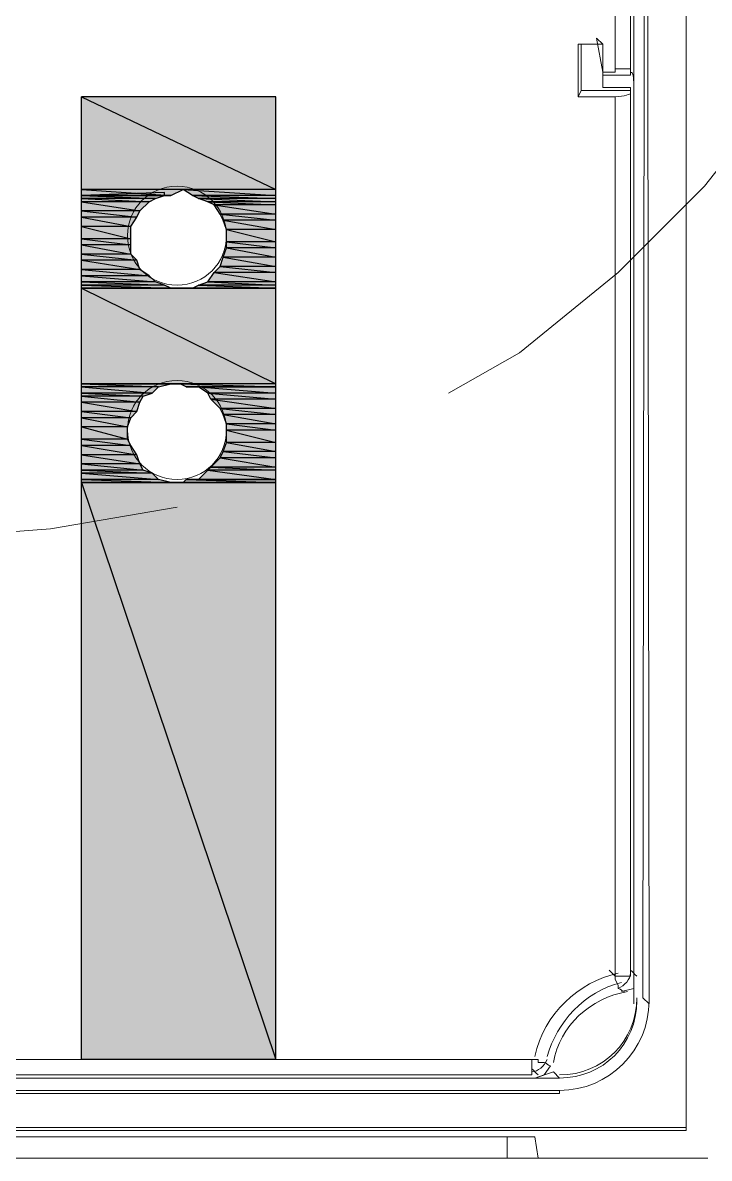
# Model space of a CAD drawing. Header units: metres. Extents: x 2999 to 3164, y 1641 to 1678.
# Drawn here: x 3007.643 to 3007.988, y 1655.211 to 1655.782 of the extents above; entities that cross this region are included whole.
import ezdxf

# ---------------------------------------------------------------- set-up
doc = ezdxf.new("R2010")
doc.units = ezdxf.units.M

msp = doc.modelspace()

# ---------------------------------------------------------------- hatches: boundary and pattern name
at = {"true_color": 0xfecc66}
h = msp.add_hatch(color=31, dxfattribs=at)
h.paths.add_polyline_path([(3007.7703, 1655.74472), (3007.67253, 1655.74472), (3007.7703, 1655.69816)])
h.paths.add_polyline_path([(3007.67253, 1655.74472), (3007.7703, 1655.69816), (3007.67253, 1655.69816)])
h = msp.add_hatch(color=31, dxfattribs=at)
h.paths.add_polyline_path([(3007.72374, 1655.69816), (3007.67253, 1655.69816), (3007.71753, 1655.69506)])
h.paths.add_polyline_path([(3007.67253, 1655.69816), (3007.71753, 1655.69506), (3007.67253, 1655.69506)])
h = msp.add_hatch(color=31, dxfattribs=at)
h.paths.add_polyline_path([(3007.71443, 1655.69506), (3007.71443, 1655.69661), (3007.67253, 1655.69506)])
h.paths.add_polyline_path([(3007.71443, 1655.69506), (3007.67253, 1655.69506), (3007.71753, 1655.69506)])
h = msp.add_hatch(color=31, dxfattribs=at)
h.paths.add_polyline_path([(3007.7703, 1655.69816), (3007.72374, 1655.69816), (3007.7703, 1655.69506)])
h.paths.add_polyline_path([(3007.72374, 1655.69816), (3007.7703, 1655.69506), (3007.7284, 1655.69506)])
h = msp.add_hatch(color=31, dxfattribs=at)
h.paths.add_polyline_path([(3007.71443, 1655.69506), (3007.67253, 1655.69506), (3007.70977, 1655.69351)])
h.paths.add_polyline_path([(3007.67253, 1655.69506), (3007.70977, 1655.69351), (3007.67253, 1655.69351)])
h = msp.add_hatch(color=31, dxfattribs=at)
h.paths.add_polyline_path([(3007.70977, 1655.69351), (3007.67253, 1655.69351), (3007.70667, 1655.69195)])
h.paths.add_polyline_path([(3007.67253, 1655.69351), (3007.70667, 1655.69195), (3007.67253, 1655.69195)])
h = msp.add_hatch(color=31, dxfattribs=at)
h.paths.add_polyline_path([(3007.70667, 1655.69195), (3007.67253, 1655.69195), (3007.70201, 1655.6873)])
h.paths.add_polyline_path([(3007.67253, 1655.69195), (3007.70201, 1655.6873), (3007.67253, 1655.6873)])
h = msp.add_hatch(color=31, dxfattribs=at)
h.paths.add_polyline_path([(3007.7703, 1655.69506), (3007.7284, 1655.69506), (3007.7703, 1655.69351)])
h.paths.add_polyline_path([(3007.7284, 1655.69506), (3007.7703, 1655.69351), (3007.7315, 1655.69351)])
h = msp.add_hatch(color=31, dxfattribs=at)
h.paths.add_polyline_path([(3007.7703, 1655.69351), (3007.7315, 1655.69351), (3007.7703, 1655.69195)])
h.paths.add_polyline_path([(3007.7315, 1655.69351), (3007.7703, 1655.69195), (3007.73615, 1655.69195)])
h = msp.add_hatch(color=31, dxfattribs=at)
h.paths.add_polyline_path([(3007.7703, 1655.69195), (3007.73615, 1655.69195), (3007.7703, 1655.6904)])
h.paths.add_polyline_path([(3007.73615, 1655.69195), (3007.7703, 1655.6904), (3007.73926, 1655.6904)])
h = msp.add_hatch(color=31, dxfattribs=at)
h.paths.add_polyline_path([(3007.7703, 1655.6904), (3007.73926, 1655.6904), (3007.7703, 1655.68575)])
h.paths.add_polyline_path([(3007.73926, 1655.6904), (3007.7703, 1655.68575), (3007.74236, 1655.68575)])
h = msp.add_hatch(color=31, dxfattribs=at)
h.paths.add_polyline_path([(3007.70201, 1655.6873), (3007.67253, 1655.6873), (3007.70046, 1655.68419)])
h.paths.add_polyline_path([(3007.67253, 1655.6873), (3007.70046, 1655.68419), (3007.67253, 1655.68419)])
h = msp.add_hatch(color=31, dxfattribs=at)
h.paths.add_polyline_path([(3007.70046, 1655.68419), (3007.67253, 1655.68419), (3007.69736, 1655.67954)])
h.paths.add_polyline_path([(3007.67253, 1655.68419), (3007.69736, 1655.67954), (3007.67253, 1655.67954)])
h = msp.add_hatch(color=31, dxfattribs=at)
h.paths.add_polyline_path([(3007.7703, 1655.68575), (3007.74236, 1655.68575), (3007.7703, 1655.68264)])
h.paths.add_polyline_path([(3007.74236, 1655.68575), (3007.7703, 1655.68264), (3007.74391, 1655.68264)])
h = msp.add_hatch(color=31, dxfattribs=at)
h.paths.add_polyline_path([(3007.69736, 1655.67954), (3007.67253, 1655.67954), (3007.69736, 1655.67333)])
h.paths.add_polyline_path([(3007.67253, 1655.67954), (3007.69736, 1655.67333), (3007.67253, 1655.67333)])
h = msp.add_hatch(color=31, dxfattribs=at)
h.paths.add_polyline_path([(3007.7703, 1655.68264), (3007.74391, 1655.68264), (3007.7703, 1655.67799)])
h.paths.add_polyline_path([(3007.74391, 1655.68264), (3007.7703, 1655.67799), (3007.74547, 1655.67799)])
h = msp.add_hatch(color=31, dxfattribs=at)
h.paths.add_polyline_path([(3007.69736, 1655.67333), (3007.67253, 1655.67333), (3007.69736, 1655.67023)])
h.paths.add_polyline_path([(3007.67253, 1655.67333), (3007.69736, 1655.67023), (3007.67253, 1655.67023)])
h = msp.add_hatch(color=31, dxfattribs=at)
h.paths.add_polyline_path([(3007.7703, 1655.67799), (3007.74547, 1655.67799), (3007.7703, 1655.67178)])
h.paths.add_polyline_path([(3007.74547, 1655.67799), (3007.7703, 1655.67178), (3007.74547, 1655.67178)])
h = msp.add_hatch(color=31, dxfattribs=at)
h.paths.add_polyline_path([(3007.69736, 1655.67023), (3007.67253, 1655.67023), (3007.69736, 1655.66557)])
h.paths.add_polyline_path([(3007.67253, 1655.67023), (3007.69736, 1655.66557), (3007.67253, 1655.66557)])
h = msp.add_hatch(color=31, dxfattribs=at)
h.paths.add_polyline_path([(3007.7703, 1655.66867), (3007.74547, 1655.66867), (3007.7703, 1655.66402)])
h.paths.add_polyline_path([(3007.74547, 1655.66867), (3007.7703, 1655.66402), (3007.74391, 1655.66402)])
h = msp.add_hatch(color=31, dxfattribs=at)
h.paths.add_polyline_path([(3007.7703, 1655.67178), (3007.74547, 1655.67178), (3007.7703, 1655.66867)])
h.paths.add_polyline_path([(3007.74547, 1655.67178), (3007.7703, 1655.66867), (3007.74547, 1655.66867)])
h = msp.add_hatch(color=31, dxfattribs=at)
h.paths.add_polyline_path([(3007.69736, 1655.66557), (3007.67253, 1655.66557), (3007.70046, 1655.66247)])
h.paths.add_polyline_path([(3007.67253, 1655.66557), (3007.70046, 1655.66247), (3007.67253, 1655.66247)])
h = msp.add_hatch(color=31, dxfattribs=at)
h.paths.add_polyline_path([(3007.70046, 1655.66247), (3007.67253, 1655.66247), (3007.70201, 1655.65781)])
h.paths.add_polyline_path([(3007.67253, 1655.66247), (3007.70201, 1655.65781), (3007.67253, 1655.65781)])
h = msp.add_hatch(color=31, dxfattribs=at)
h.paths.add_polyline_path([(3007.7703, 1655.66402), (3007.74391, 1655.66402), (3007.7703, 1655.65936)])
h.paths.add_polyline_path([(3007.74391, 1655.66402), (3007.7703, 1655.65936), (3007.74236, 1655.65936)])
h = msp.add_hatch(color=31, dxfattribs=at)
h.paths.add_polyline_path([(3007.70201, 1655.65781), (3007.67253, 1655.65781), (3007.70667, 1655.65471)])
h.paths.add_polyline_path([(3007.67253, 1655.65781), (3007.70667, 1655.65471), (3007.67253, 1655.65471)])
h = msp.add_hatch(color=31, dxfattribs=at)
h.paths.add_polyline_path([(3007.7703, 1655.65626), (3007.73926, 1655.65626), (3007.7703, 1655.6516)])
h.paths.add_polyline_path([(3007.73926, 1655.65626), (3007.7703, 1655.6516), (3007.73615, 1655.6516)])
h = msp.add_hatch(color=31, dxfattribs=at)
h.paths.add_polyline_path([(3007.7703, 1655.65936), (3007.74236, 1655.65936), (3007.7703, 1655.65626)])
h.paths.add_polyline_path([(3007.74236, 1655.65936), (3007.7703, 1655.65626), (3007.73926, 1655.65626)])
h = msp.add_hatch(color=31, dxfattribs=at)
h.paths.add_polyline_path([(3007.70667, 1655.65471), (3007.67253, 1655.65471), (3007.70977, 1655.6516)])
h.paths.add_polyline_path([(3007.67253, 1655.65471), (3007.70977, 1655.6516), (3007.67253, 1655.6516)])
h = msp.add_hatch(color=31, dxfattribs=at)
h.paths.add_polyline_path([(3007.70977, 1655.6516), (3007.67253, 1655.6516), (3007.71443, 1655.65005)])
h.paths.add_polyline_path([(3007.67253, 1655.6516), (3007.71443, 1655.65005), (3007.67253, 1655.65005)])
h = msp.add_hatch(color=31, dxfattribs=at)
h.paths.add_polyline_path([(3007.71443, 1655.65005), (3007.67253, 1655.65005), (3007.71753, 1655.6485)])
h.paths.add_polyline_path([(3007.67253, 1655.65005), (3007.71753, 1655.6485), (3007.67253, 1655.6485)])
h = msp.add_hatch(color=31, dxfattribs=at)
h.paths.add_polyline_path([(3007.7703, 1655.65005), (3007.7315, 1655.65005), (3007.7703, 1655.6485)])
h.paths.add_polyline_path([(3007.7315, 1655.65005), (3007.7703, 1655.6485), (3007.7284, 1655.6485)])
h.paths.add_polyline_path([(3007.7703, 1655.6485), (3007.7284, 1655.6485), (3007.72374, 1655.6485)])
h = msp.add_hatch(color=31, dxfattribs=at)
h.paths.add_polyline_path([(3007.7703, 1655.6516), (3007.73615, 1655.6516), (3007.7703, 1655.65005)])
h.paths.add_polyline_path([(3007.73615, 1655.6516), (3007.7703, 1655.65005), (3007.7315, 1655.65005)])
h = msp.add_hatch(color=31, dxfattribs=at)
h.paths.add_polyline_path([(3007.72374, 1655.6485), (3007.67253, 1655.6485)])
h.paths.add_polyline_path([(3007.72374, 1655.6485), (3007.67253, 1655.6485), (3007.71753, 1655.6485)])
h = msp.add_hatch(color=31, dxfattribs=at)
h.paths.add_polyline_path([(3007.7703, 1655.6485), (3007.67253, 1655.6485), (3007.7703, 1655.60039)])
h.paths.add_polyline_path([(3007.67253, 1655.6485), (3007.7703, 1655.60039), (3007.67253, 1655.60039)])
h = msp.add_hatch(color=31, dxfattribs=at)
h.paths.add_polyline_path([(3007.72374, 1655.6485), (3007.7703, 1655.6485), (3007.76875, 1655.6485)])
h.paths.add_polyline_path([(3007.7703, 1655.6485), (3007.76875, 1655.6485), (3007.72374, 1655.6485)])
msp.add_hatch(color=31, dxfattribs=at).paths.add_polyline_path([(3007.7284, 1655.6485), (3007.7703, 1655.6485), (3007.76875, 1655.6485)])
h = msp.add_hatch(color=31, dxfattribs=at)
h.paths.add_polyline_path([(3007.71753, 1655.60039), (3007.67253, 1655.60039)])
h.paths.add_polyline_path([(3007.71753, 1655.60039), (3007.67253, 1655.60039), (3007.72219, 1655.60039)])
h = msp.add_hatch(color=31, dxfattribs=at)
h.paths.add_polyline_path([(3007.71753, 1655.60039), (3007.67253, 1655.60039), (3007.71132, 1655.59884)])
h.paths.add_polyline_path([(3007.67253, 1655.60039), (3007.71132, 1655.59884), (3007.67253, 1655.59884)])
h = msp.add_hatch(color=31, dxfattribs=at)
h.paths.add_polyline_path([(3007.71132, 1655.59884), (3007.67253, 1655.59884), (3007.70822, 1655.59573)])
h.paths.add_polyline_path([(3007.67253, 1655.59884), (3007.70822, 1655.59573), (3007.67253, 1655.59573)])
h = msp.add_hatch(color=31, dxfattribs=at)
h.paths.add_polyline_path([(3007.7703, 1655.60039), (3007.72219, 1655.60039), (3007.7703, 1655.59884)])
h.paths.add_polyline_path([(3007.72219, 1655.60039), (3007.7703, 1655.59884), (3007.72529, 1655.59884)])
h = msp.add_hatch(color=31, dxfattribs=at)
h.paths.add_polyline_path([(3007.7703, 1655.59884), (3007.7315, 1655.59884), (3007.7703, 1655.59573)])
h.paths.add_polyline_path([(3007.7315, 1655.59884), (3007.7703, 1655.59573), (3007.73615, 1655.59573)])
h = msp.add_hatch(color=31, dxfattribs=at)
h.paths.add_polyline_path([(3007.70822, 1655.59573), (3007.67253, 1655.59573), (3007.70356, 1655.59418)])
h.paths.add_polyline_path([(3007.67253, 1655.59573), (3007.70356, 1655.59418), (3007.67253, 1655.59418)])
h = msp.add_hatch(color=31, dxfattribs=at)
h.paths.add_polyline_path([(3007.70356, 1655.59418), (3007.67253, 1655.59418), (3007.70201, 1655.59108)])
h.paths.add_polyline_path([(3007.67253, 1655.59418), (3007.70201, 1655.59108), (3007.67253, 1655.59108)])
h = msp.add_hatch(color=31, dxfattribs=at)
h.paths.add_polyline_path([(3007.7703, 1655.59573), (3007.73615, 1655.59573), (3007.7703, 1655.59263)])
h.paths.add_polyline_path([(3007.73615, 1655.59573), (3007.7703, 1655.59263), (3007.73771, 1655.59263)])
h = msp.add_hatch(color=31, dxfattribs=at)
h.paths.add_polyline_path([(3007.7703, 1655.59263), (3007.73771, 1655.59263), (3007.7703, 1655.58797)])
h.paths.add_polyline_path([(3007.73771, 1655.59263), (3007.7703, 1655.58797), (3007.74236, 1655.58797)])
h = msp.add_hatch(color=31, dxfattribs=at)
h.paths.add_polyline_path([(3007.70201, 1655.59108), (3007.67253, 1655.59108), (3007.70046, 1655.58642)])
h.paths.add_polyline_path([(3007.67253, 1655.59108), (3007.70046, 1655.58642), (3007.67253, 1655.58642)])
h = msp.add_hatch(color=31, dxfattribs=at)
h.paths.add_polyline_path([(3007.7703, 1655.58797), (3007.74236, 1655.58797), (3007.7703, 1655.58487)])
h.paths.add_polyline_path([(3007.74236, 1655.58797), (3007.7703, 1655.58487), (3007.74391, 1655.58487)])
h = msp.add_hatch(color=31, dxfattribs=at)
h.paths.add_polyline_path([(3007.70046, 1655.58642), (3007.67253, 1655.58642), (3007.69736, 1655.58332)])
h.paths.add_polyline_path([(3007.67253, 1655.58642), (3007.69736, 1655.58332), (3007.67253, 1655.58332)])
h = msp.add_hatch(color=31, dxfattribs=at)
h.paths.add_polyline_path([(3007.69736, 1655.58332), (3007.67253, 1655.58332), (3007.6958, 1655.57866)])
h.paths.add_polyline_path([(3007.67253, 1655.58332), (3007.6958, 1655.57866), (3007.67253, 1655.57866)])
h = msp.add_hatch(color=31, dxfattribs=at)
h.paths.add_polyline_path([(3007.7703, 1655.58487), (3007.74391, 1655.58487), (3007.7703, 1655.58021)])
h.paths.add_polyline_path([(3007.74391, 1655.58487), (3007.7703, 1655.58021), (3007.74547, 1655.58021)])
h = msp.add_hatch(color=31, dxfattribs=at)
h.paths.add_polyline_path([(3007.6958, 1655.57866), (3007.67253, 1655.57866), (3007.6958, 1655.57245)])
h.paths.add_polyline_path([(3007.67253, 1655.57866), (3007.6958, 1655.57245), (3007.67253, 1655.57245)])
h = msp.add_hatch(color=31, dxfattribs=at)
h.paths.add_polyline_path([(3007.7703, 1655.58021), (3007.74547, 1655.58021), (3007.7703, 1655.57711)])
h.paths.add_polyline_path([(3007.74547, 1655.58021), (3007.7703, 1655.57711), (3007.74547, 1655.57711)])
h = msp.add_hatch(color=31, dxfattribs=at)
h.paths.add_polyline_path([(3007.7703, 1655.57711), (3007.74547, 1655.57711), (3007.7703, 1655.5709)])
h.paths.add_polyline_path([(3007.74547, 1655.57711), (3007.7703, 1655.5709), (3007.74547, 1655.5709)])
h = msp.add_hatch(color=31, dxfattribs=at)
h.paths.add_polyline_path([(3007.6958, 1655.57245), (3007.67253, 1655.57245), (3007.69736, 1655.56935)])
h.paths.add_polyline_path([(3007.67253, 1655.57245), (3007.69736, 1655.56935), (3007.67253, 1655.56935)])
h = msp.add_hatch(color=31, dxfattribs=at)
h.paths.add_polyline_path([(3007.7703, 1655.5709), (3007.74547, 1655.5709), (3007.7703, 1655.56625)])
h.paths.add_polyline_path([(3007.74547, 1655.5709), (3007.7703, 1655.56625), (3007.74391, 1655.56625)])
h = msp.add_hatch(color=31, dxfattribs=at)
h.paths.add_polyline_path([(3007.69736, 1655.56935), (3007.67253, 1655.56935), (3007.70046, 1655.56469)])
h.paths.add_polyline_path([(3007.67253, 1655.56935), (3007.70046, 1655.56469), (3007.67253, 1655.56469)])
h = msp.add_hatch(color=31, dxfattribs=at)
h.paths.add_polyline_path([(3007.70046, 1655.56469), (3007.67253, 1655.56469), (3007.70201, 1655.56004)])
h.paths.add_polyline_path([(3007.67253, 1655.56469), (3007.70201, 1655.56004), (3007.67253, 1655.56004)])
h = msp.add_hatch(color=31, dxfattribs=at)
h.paths.add_polyline_path([(3007.7703, 1655.56625), (3007.74391, 1655.56625), (3007.7703, 1655.56314)])
h.paths.add_polyline_path([(3007.74391, 1655.56625), (3007.7703, 1655.56314), (3007.74236, 1655.56314)])
h = msp.add_hatch(color=31, dxfattribs=at)
h.paths.add_polyline_path([(3007.70201, 1655.56004), (3007.67253, 1655.56004), (3007.70356, 1655.55693)])
h.paths.add_polyline_path([(3007.67253, 1655.56004), (3007.70356, 1655.55693), (3007.67253, 1655.55693)])
h = msp.add_hatch(color=31, dxfattribs=at)
h.paths.add_polyline_path([(3007.7703, 1655.55849), (3007.73771, 1655.55849), (3007.7703, 1655.55693)])
h.paths.add_polyline_path([(3007.73771, 1655.55849), (3007.7703, 1655.55693), (3007.73615, 1655.55693)])
h = msp.add_hatch(color=31, dxfattribs=at)
h.paths.add_polyline_path([(3007.7703, 1655.56314), (3007.74236, 1655.56314), (3007.7703, 1655.55849)])
h.paths.add_polyline_path([(3007.74236, 1655.56314), (3007.7703, 1655.55849), (3007.73771, 1655.55849)])
h = msp.add_hatch(color=31, dxfattribs=at)
h.paths.add_polyline_path([(3007.70356, 1655.55693), (3007.67253, 1655.55693), (3007.70822, 1655.55538)])
h.paths.add_polyline_path([(3007.67253, 1655.55693), (3007.70822, 1655.55538), (3007.67253, 1655.55538)])
h = msp.add_hatch(color=31, dxfattribs=at)
h.paths.add_polyline_path([(3007.70822, 1655.55538), (3007.67253, 1655.55538), (3007.71132, 1655.55228)])
h.paths.add_polyline_path([(3007.67253, 1655.55538), (3007.71132, 1655.55228), (3007.67253, 1655.55228)])
h = msp.add_hatch(color=31, dxfattribs=at)
h.paths.add_polyline_path([(3007.7703, 1655.55693), (3007.73615, 1655.55693), (3007.7703, 1655.55228)])
h.paths.add_polyline_path([(3007.73615, 1655.55693), (3007.7703, 1655.55228), (3007.7315, 1655.55228)])
h = msp.add_hatch(color=31, dxfattribs=at)
h.paths.add_polyline_path([(3007.71132, 1655.55228), (3007.67253, 1655.55228), (3007.71753, 1655.55073)])
h.paths.add_polyline_path([(3007.67253, 1655.55228), (3007.71753, 1655.55073), (3007.67253, 1655.55073)])
h = msp.add_hatch(color=31, dxfattribs=at)
h.paths.add_polyline_path([(3007.72219, 1655.55073), (3007.67253, 1655.55073)])
h.paths.add_polyline_path([(3007.72219, 1655.55073), (3007.67253, 1655.55073), (3007.71753, 1655.55073)])
h = msp.add_hatch(color=31, dxfattribs=at)
h.paths.add_polyline_path([(3007.7703, 1655.55073), (3007.67253, 1655.55073), (3007.7703, 1655.26051)])
h.paths.add_polyline_path([(3007.67253, 1655.55073), (3007.7703, 1655.26051), (3007.67253, 1655.26051)])
h = msp.add_hatch(color=31, dxfattribs=at)
h.paths.add_polyline_path([(3007.7703, 1655.55228), (3007.72529, 1655.55228), (3007.7703, 1655.55073)])
h.paths.add_polyline_path([(3007.72529, 1655.55228), (3007.7703, 1655.55073), (3007.72374, 1655.55073)])

# ---------------------------------------------------------------- linework, layer by layer
at = {"color": 7, "linetype": 'Continuous', "lineweight": 20, "true_color": 0x000007}
for points in [[(3007.97671, 1657.65206), (3007.97671, 1655.22637), (3007.97671, 1655.22637)], [(3007.97671, 1655.22482), (3007.97671, 1657.6443), (3007.9736, 1657.64741)], [(3007.95808, 1657.53567), (3007.95032, 1657.52946), (3007.95032, 1655.28845)], [(3007.94101, 1655.75714), (3007.94101, 1655.90302), (3007.94101, 1655.90302)], [(3007.94877, 1655.75558), (3007.94877, 1655.75714), (3007.94877, 1655.90302), (3007.94567, 1655.90612)], [(3007.92394, 1655.7711), (3007.92239, 1655.7711), (3007.92239, 1655.74472)], [(3007.9348, 1655.7711), (3007.92239, 1655.7711), (3007.92239, 1655.7711)], [(3007.9348, 1655.7711), (3007.92394, 1655.7711), (3007.92394, 1655.74782)], [(3007.9348, 1655.74938), (3007.9348, 1655.7711), (3007.9317, 1655.77421), (3007.9348, 1655.75714)], [(3007.9348, 1655.75558), (3007.9348, 1655.75714), (3007.9348, 1655.75714)], [(3007.94101, 1655.75714), (3007.9348, 1655.75714), (3007.9348, 1655.75714)], [(3007.9348, 1655.75558), (3007.94877, 1655.75558), (3007.94877, 1655.75558)], [(3007.94877, 1655.74782), (3007.92394, 1655.74782), (3007.92239, 1655.74472)], [(3007.94877, 1655.74938), (3007.9348, 1655.74938), (3007.9348, 1655.74938)], [(3007.94877, 1655.74938), (3007.94877, 1655.74782), (3007.94877, 1655.74472), (3007.94877, 1655.30241)], [(3007.67253, 1655.74472), (3007.7703, 1655.74472), (3007.7703, 1655.74472)], [(3007.67253, 1655.74472), (3007.67253, 1655.26051), (3007.67253, 1655.26051)], [(3007.7703, 1655.26051), (3007.7703, 1655.74472), (3007.7703, 1655.74472)], [(3007.92239, 1655.74472), (3007.94101, 1655.74472), (3007.94101, 1655.74472)], [(3007.94101, 1655.74472), (3007.94101, 1655.30241), (3007.94877, 1655.30241)], [(3007.94256, 1655.29621), (3007.94256, 1655.29776), (3007.94101, 1655.30086), (3007.94101, 1655.30241), (3007.93791, 1655.30552)], [(3007.95032, 1655.30086), (3007.95032, 1655.29621), (3007.94412, 1655.29465)], [(3007.95032, 1655.30086), (3007.95032, 1655.29), (3007.95032, 1655.28845)], [(3007.37455, 1655.26051), (3007.89911, 1655.26051), (3007.89911, 1655.26051)], [(3007.89911, 1655.26051), (3007.90066, 1655.26051), (3007.90221, 1655.26051), (3007.90221, 1655.25896), (3007.90532, 1655.25896)], [(3007.89911, 1655.26051), (3007.89911, 1655.25275), (3007.89911, 1655.25275)], [(3007.90842, 1655.25741), (3007.90532, 1655.25275), (3007.90066, 1655.2512)], [(3007.91308, 1655.2512), (3006.80033, 1655.2512), (3006.80033, 1655.2512)], [(3007.89911, 1655.25275), (3007.36679, 1655.25275), (3007.36679, 1655.25275)], [(3007.91308, 1655.2512), (3007.90997, 1655.2543), (3007.90066, 1655.2512)], [(3007.91308, 1655.24499), (3006.80033, 1655.24499), (3006.80033, 1655.24499)], [(3007.91308, 1655.24344), (3007.91308, 1655.24499), (3007.91308, 1655.24499)], [(3007.91308, 1655.24344), (3006.80033, 1655.24344), (3006.80033, 1655.24344)], [(3007.41645, 1655.22482), (3007.97671, 1655.22482), (3007.97671, 1655.22637), (3006.7367, 1655.22637)], [(3007.88669, 1655.22171), (3006.82671, 1655.22171), (3006.82671, 1655.22171)], [(3007.88669, 1655.21085), (3007.88669, 1655.22171), (3007.90066, 1655.22171), (3007.90221, 1655.21085)], [(3006.72429, 1655.21085), (3007.98757, 1655.21085), (3007.98757, 1655.21085)], [(3007.98757, 1655.21085), (3007.41645, 1655.21085), (3007.41645, 1655.21085)]]:
    msp.add_lwpolyline(points, dxfattribs=at)
msp.add_lwpolyline([(3007.95808, 1655.28845), (3007.95498, 1655.29155), (3007.95808, 1657.53567), (3007.95498, 1657.53877)], close=True, dxfattribs=at)
at = {"color": 30, "linetype": 'Continuous', "lineweight": 20, "true_color": 0x00001e}
for points in [[(3007.85721, 1655.59573), (3007.8929, 1655.61591), (3007.94256, 1655.65626), (3007.98602, 1655.69971), (3008.02637, 1655.75093), (3008.05896, 1655.80525), (3008.08534, 1655.86267), (3008.09776, 1655.90302)], [(3007.33265, 1655.59418), (3007.34972, 1655.58487), (3007.40869, 1655.55693), (3007.46767, 1655.53831), (3007.5313, 1655.52745), (3007.59493, 1655.52279), (3007.65701, 1655.52745), (3007.72064, 1655.53831)]]:
    msp.add_lwpolyline(points, dxfattribs=at)
at = {"color": 31, "linetype": 'Continuous', "lineweight": -2, "true_color": 0xfecc66}
for points in [[(3007.7703, 1655.74472), (3007.67253, 1655.74472), (3007.7703, 1655.69816)], [(3007.67253, 1655.74472), (3007.7703, 1655.69816), (3007.67253, 1655.69816)], [(3007.72374, 1655.69816), (3007.67253, 1655.69816), (3007.71753, 1655.69506)], [(3007.67253, 1655.69816), (3007.71753, 1655.69506), (3007.67253, 1655.69506)], [(3007.71443, 1655.69506), (3007.71443, 1655.69661), (3007.67253, 1655.69506)], [(3007.7703, 1655.69816), (3007.72374, 1655.69816), (3007.7703, 1655.69506)], [(3007.72374, 1655.69816), (3007.7703, 1655.69506), (3007.7284, 1655.69506)], [(3007.71443, 1655.69506), (3007.67253, 1655.69506), (3007.71753, 1655.69506)], [(3007.71443, 1655.69506), (3007.67253, 1655.69506), (3007.70977, 1655.69351)], [(3007.67253, 1655.69506), (3007.70977, 1655.69351), (3007.67253, 1655.69351)], [(3007.70977, 1655.69351), (3007.67253, 1655.69351), (3007.70667, 1655.69195)], [(3007.67253, 1655.69351), (3007.70667, 1655.69195), (3007.67253, 1655.69195)], [(3007.70667, 1655.69195), (3007.67253, 1655.69195), (3007.70201, 1655.6873)], [(3007.67253, 1655.69195), (3007.70201, 1655.6873), (3007.67253, 1655.6873)], [(3007.7703, 1655.69506), (3007.7284, 1655.69506), (3007.7703, 1655.69351)], [(3007.7284, 1655.69506), (3007.7703, 1655.69351), (3007.7315, 1655.69351)], [(3007.7703, 1655.69351), (3007.7315, 1655.69351), (3007.7703, 1655.69195)], [(3007.7315, 1655.69351), (3007.7703, 1655.69195), (3007.73615, 1655.69195)], [(3007.7703, 1655.69195), (3007.73615, 1655.69195), (3007.7703, 1655.6904)], [(3007.73615, 1655.69195), (3007.7703, 1655.6904), (3007.73926, 1655.6904)], [(3007.7703, 1655.6904), (3007.73926, 1655.6904), (3007.7703, 1655.68575)], [(3007.73926, 1655.6904), (3007.7703, 1655.68575), (3007.74236, 1655.68575)], [(3007.70201, 1655.6873), (3007.67253, 1655.6873), (3007.70046, 1655.68419)], [(3007.67253, 1655.6873), (3007.70046, 1655.68419), (3007.67253, 1655.68419)], [(3007.70046, 1655.68419), (3007.67253, 1655.68419), (3007.69736, 1655.67954)], [(3007.67253, 1655.68419), (3007.69736, 1655.67954), (3007.67253, 1655.67954)], [(3007.7703, 1655.68575), (3007.74236, 1655.68575), (3007.7703, 1655.68264)], [(3007.74236, 1655.68575), (3007.7703, 1655.68264), (3007.74391, 1655.68264)], [(3007.69736, 1655.67954), (3007.67253, 1655.67954), (3007.69736, 1655.67333)], [(3007.67253, 1655.67954), (3007.69736, 1655.67333), (3007.67253, 1655.67333)], [(3007.7703, 1655.68264), (3007.74391, 1655.68264), (3007.7703, 1655.67799)], [(3007.74391, 1655.68264), (3007.7703, 1655.67799), (3007.74547, 1655.67799)], [(3007.69736, 1655.67333), (3007.67253, 1655.67333), (3007.69736, 1655.67023)], [(3007.67253, 1655.67333), (3007.69736, 1655.67023), (3007.67253, 1655.67023)], [(3007.7703, 1655.67799), (3007.74547, 1655.67799), (3007.7703, 1655.67178)], [(3007.74547, 1655.67799), (3007.7703, 1655.67178), (3007.74547, 1655.67178)], [(3007.69736, 1655.67023), (3007.67253, 1655.67023), (3007.69736, 1655.66557)], [(3007.67253, 1655.67023), (3007.69736, 1655.66557), (3007.67253, 1655.66557)], [(3007.74547, 1655.66867), (3007.7703, 1655.66402), (3007.74391, 1655.66402)], [(3007.7703, 1655.67178), (3007.74547, 1655.67178), (3007.7703, 1655.66867)], [(3007.74547, 1655.67178), (3007.7703, 1655.66867), (3007.74547, 1655.66867)], [(3007.7703, 1655.66867), (3007.74547, 1655.66867), (3007.7703, 1655.66402)], [(3007.69736, 1655.66557), (3007.67253, 1655.66557), (3007.70046, 1655.66247)], [(3007.67253, 1655.66557), (3007.70046, 1655.66247), (3007.67253, 1655.66247)], [(3007.70046, 1655.66247), (3007.67253, 1655.66247), (3007.70201, 1655.65781)], [(3007.67253, 1655.66247), (3007.70201, 1655.65781), (3007.67253, 1655.65781)], [(3007.74391, 1655.66402), (3007.7703, 1655.65936), (3007.74236, 1655.65936)], [(3007.7703, 1655.66402), (3007.74391, 1655.66402), (3007.7703, 1655.65936)], [(3007.70201, 1655.65781), (3007.67253, 1655.65781), (3007.70667, 1655.65471)], [(3007.67253, 1655.65781), (3007.70667, 1655.65471), (3007.67253, 1655.65471)], [(3007.73926, 1655.65626), (3007.7703, 1655.6516), (3007.73615, 1655.6516)], [(3007.74236, 1655.65936), (3007.7703, 1655.65626), (3007.73926, 1655.65626)], [(3007.7703, 1655.65626), (3007.73926, 1655.65626), (3007.7703, 1655.6516)], [(3007.7703, 1655.65936), (3007.74236, 1655.65936), (3007.7703, 1655.65626)], [(3007.70667, 1655.65471), (3007.67253, 1655.65471), (3007.70977, 1655.6516)], [(3007.67253, 1655.65471), (3007.70977, 1655.6516), (3007.67253, 1655.6516)], [(3007.70977, 1655.6516), (3007.67253, 1655.6516), (3007.71443, 1655.65005)], [(3007.67253, 1655.6516), (3007.71443, 1655.65005), (3007.67253, 1655.65005)], [(3007.71443, 1655.65005), (3007.67253, 1655.65005), (3007.71753, 1655.6485)], [(3007.67253, 1655.65005), (3007.71753, 1655.6485), (3007.67253, 1655.6485)], [(3007.7315, 1655.65005), (3007.7703, 1655.6485), (3007.7284, 1655.6485)], [(3007.73615, 1655.6516), (3007.7703, 1655.65005), (3007.7315, 1655.65005)], [(3007.7703, 1655.65005), (3007.7315, 1655.65005), (3007.7703, 1655.6485)], [(3007.7703, 1655.6516), (3007.73615, 1655.6516), (3007.7703, 1655.65005)], [(3007.72374, 1655.6485), (3007.72374, 1655.6485), (3007.67253, 1655.6485)], [(3007.72374, 1655.6485), (3007.67253, 1655.6485), (3007.71753, 1655.6485)], [(3007.7703, 1655.6485), (3007.67253, 1655.6485), (3007.7703, 1655.60039)], [(3007.67253, 1655.6485), (3007.7703, 1655.60039), (3007.67253, 1655.60039)], [(3007.7703, 1655.6485), (3007.7284, 1655.6485), (3007.72374, 1655.6485)], [(3007.72374, 1655.6485), (3007.7703, 1655.6485), (3007.76875, 1655.6485)], [(3007.7703, 1655.6485), (3007.76875, 1655.6485), (3007.72374, 1655.6485)], [(3007.7284, 1655.6485), (3007.7703, 1655.6485), (3007.76875, 1655.6485)], [(3007.71753, 1655.60039), (3007.71753, 1655.60039), (3007.67253, 1655.60039)], [(3007.71753, 1655.60039), (3007.67253, 1655.60039), (3007.72219, 1655.60039)], [(3007.71753, 1655.60039), (3007.67253, 1655.60039), (3007.71132, 1655.59884)], [(3007.67253, 1655.60039), (3007.71132, 1655.59884), (3007.67253, 1655.59884)], [(3007.71132, 1655.59884), (3007.67253, 1655.59884), (3007.70822, 1655.59573)], [(3007.67253, 1655.59884), (3007.70822, 1655.59573), (3007.67253, 1655.59573)], [(3007.7703, 1655.60039), (3007.72219, 1655.60039), (3007.7703, 1655.59884)], [(3007.72219, 1655.60039), (3007.7703, 1655.59884), (3007.72529, 1655.59884)], [(3007.7703, 1655.59884), (3007.72529, 1655.59884)], [(3007.72529, 1655.59884), (3007.7703, 1655.59884), (3007.7315, 1655.59884)], [(3007.7703, 1655.59884), (3007.7315, 1655.59884), (3007.7703, 1655.59573)], [(3007.7315, 1655.59884), (3007.7703, 1655.59573), (3007.73615, 1655.59573)], [(3007.70822, 1655.59573), (3007.67253, 1655.59573), (3007.70356, 1655.59418)], [(3007.67253, 1655.59573), (3007.70356, 1655.59418), (3007.67253, 1655.59418)], [(3007.70356, 1655.59418), (3007.67253, 1655.59418), (3007.70201, 1655.59108)], [(3007.67253, 1655.59418), (3007.70201, 1655.59108), (3007.67253, 1655.59108)], [(3007.7703, 1655.59573), (3007.73615, 1655.59573), (3007.7703, 1655.59263)], [(3007.73615, 1655.59573), (3007.7703, 1655.59263), (3007.73771, 1655.59263)], [(3007.7703, 1655.59263), (3007.73771, 1655.59263), (3007.7703, 1655.58797)], [(3007.73771, 1655.59263), (3007.7703, 1655.58797), (3007.74236, 1655.58797)], [(3007.70201, 1655.59108), (3007.67253, 1655.59108), (3007.70046, 1655.58642)], [(3007.67253, 1655.59108), (3007.70046, 1655.58642), (3007.67253, 1655.58642)], [(3007.7703, 1655.58797), (3007.74236, 1655.58797), (3007.7703, 1655.58487)], [(3007.74236, 1655.58797), (3007.7703, 1655.58487), (3007.74391, 1655.58487)], [(3007.70046, 1655.58642), (3007.67253, 1655.58642), (3007.69736, 1655.58332)], [(3007.67253, 1655.58642), (3007.69736, 1655.58332), (3007.67253, 1655.58332)], [(3007.69736, 1655.58332), (3007.67253, 1655.58332), (3007.6958, 1655.57866)], [(3007.67253, 1655.58332), (3007.6958, 1655.57866), (3007.67253, 1655.57866)], [(3007.7703, 1655.58487), (3007.74391, 1655.58487), (3007.7703, 1655.58021)], [(3007.74391, 1655.58487), (3007.7703, 1655.58021), (3007.74547, 1655.58021)], [(3007.6958, 1655.57866), (3007.67253, 1655.57866), (3007.6958, 1655.57245)], [(3007.67253, 1655.57866), (3007.6958, 1655.57245), (3007.67253, 1655.57245)], [(3007.7703, 1655.58021), (3007.74547, 1655.58021), (3007.7703, 1655.57711)], [(3007.74547, 1655.58021), (3007.7703, 1655.57711), (3007.74547, 1655.57711)], [(3007.7703, 1655.57711), (3007.74547, 1655.57711), (3007.7703, 1655.5709)], [(3007.74547, 1655.57711), (3007.7703, 1655.5709), (3007.74547, 1655.5709)], [(3007.6958, 1655.57245), (3007.67253, 1655.57245), (3007.69736, 1655.56935)], [(3007.67253, 1655.57245), (3007.69736, 1655.56935), (3007.67253, 1655.56935)], [(3007.74547, 1655.5709), (3007.7703, 1655.56625), (3007.74391, 1655.56625)], [(3007.7703, 1655.5709), (3007.74547, 1655.5709), (3007.7703, 1655.56625)], [(3007.69736, 1655.56935), (3007.67253, 1655.56935), (3007.70046, 1655.56469)], [(3007.67253, 1655.56935), (3007.70046, 1655.56469), (3007.67253, 1655.56469)], [(3007.70046, 1655.56469), (3007.67253, 1655.56469), (3007.70201, 1655.56004)], [(3007.67253, 1655.56469), (3007.70201, 1655.56004), (3007.67253, 1655.56004)], [(3007.74391, 1655.56625), (3007.7703, 1655.56314), (3007.74236, 1655.56314)], [(3007.7703, 1655.56625), (3007.74391, 1655.56625), (3007.7703, 1655.56314)], [(3007.70201, 1655.56004), (3007.67253, 1655.56004), (3007.70356, 1655.55693)], [(3007.67253, 1655.56004), (3007.70356, 1655.55693), (3007.67253, 1655.55693)], [(3007.73771, 1655.55849), (3007.7703, 1655.55693), (3007.73615, 1655.55693)], [(3007.74236, 1655.56314), (3007.7703, 1655.55849), (3007.73771, 1655.55849)], [(3007.7703, 1655.55849), (3007.73771, 1655.55849), (3007.7703, 1655.55693)], [(3007.7703, 1655.56314), (3007.74236, 1655.56314), (3007.7703, 1655.55849)], [(3007.70356, 1655.55693), (3007.67253, 1655.55693), (3007.70822, 1655.55538)], [(3007.67253, 1655.55693), (3007.70822, 1655.55538), (3007.67253, 1655.55538)], [(3007.70822, 1655.55538), (3007.67253, 1655.55538), (3007.71132, 1655.55228)], [(3007.67253, 1655.55538), (3007.71132, 1655.55228), (3007.67253, 1655.55228)], [(3007.73615, 1655.55693), (3007.7703, 1655.55228), (3007.7315, 1655.55228)], [(3007.7703, 1655.55693), (3007.73615, 1655.55693), (3007.7703, 1655.55228)], [(3007.71132, 1655.55228), (3007.67253, 1655.55228), (3007.71753, 1655.55073)], [(3007.67253, 1655.55228), (3007.71753, 1655.55073), (3007.67253, 1655.55073)], [(3007.72219, 1655.55073), (3007.72219, 1655.55073), (3007.67253, 1655.55073)], [(3007.72219, 1655.55073), (3007.67253, 1655.55073), (3007.71753, 1655.55073)], [(3007.7703, 1655.55073), (3007.67253, 1655.55073), (3007.7703, 1655.26051)], [(3007.67253, 1655.55073), (3007.7703, 1655.26051), (3007.67253, 1655.26051)], [(3007.72374, 1655.55073), (3007.7703, 1655.55073), (3007.72219, 1655.55073)], [(3007.72529, 1655.55228), (3007.7703, 1655.55073), (3007.72374, 1655.55073)], [(3007.7703, 1655.55073), (3007.72374, 1655.55073)], [(3007.7315, 1655.55228), (3007.7703, 1655.55228), (3007.72529, 1655.55228)], [(3007.7703, 1655.55228), (3007.72529, 1655.55228), (3007.7703, 1655.55073)], [(3007.7703, 1655.55228), (3007.7315, 1655.55228)]]:
    msp.add_lwpolyline(points, close=True, dxfattribs=at)
at = {"color": 7, "linetype": 'Continuous', "lineweight": 20, "true_color": 0x000007}
for points in [[(3007.94877, 1655.75869), (3007.94877, 1655.75869), (3007.94567, 1655.75869), (3007.94101, 1655.75869)], [(3007.9348, 1655.75714), (3007.9348, 1655.75714), (3007.9348, 1655.75403), (3007.9348, 1655.75093)], [(3007.95032, 1655.75093), (3007.95032, 1655.75403), (3007.95032, 1655.75714), (3007.94877, 1655.75714)], [(3007.94101, 1655.74472), (3007.94567, 1655.74472), (3007.94877, 1655.74627), (3007.94877, 1655.74627)], [(3007.94256, 1655.30397), (3007.92239, 1655.29931), (3007.90532, 1655.28379), (3007.90066, 1655.26206)], [(3007.94256, 1655.29621), (3007.94567, 1655.29776), (3007.94877, 1655.30086), (3007.94877, 1655.30397)], [(3007.95188, 1655.30241), (3007.95032, 1655.30397), (3007.95032, 1655.30397), (3007.94877, 1655.30552)], [(3007.94412, 1655.29931), (3007.92549, 1655.29465), (3007.91152, 1655.27914), (3007.90687, 1655.26206)], [(3007.94567, 1655.29465), (3007.94412, 1655.29465), (3007.94412, 1655.29621), (3007.94256, 1655.29621)], [(3007.94722, 1655.29465), (3007.9286, 1655.29155), (3007.91308, 1655.27758), (3007.90997, 1655.25896)], [(3007.91308, 1655.25275), (3007.9348, 1655.25275), (3007.95188, 1655.26982), (3007.95188, 1655.29155)], [(3007.91308, 1655.24499), (3007.93791, 1655.24499), (3007.95808, 1655.26517), (3007.95808, 1655.29)], [(3007.91308, 1655.24499), (3007.93791, 1655.24499), (3007.95808, 1655.26517), (3007.95808, 1655.29)], [(3007.91308, 1655.2512), (3007.9348, 1655.2512), (3007.95188, 1655.26827), (3007.95188, 1655.29)], [(3007.89911, 1655.2543), (3007.90221, 1655.2543), (3007.90532, 1655.25741), (3007.90687, 1655.26051)], [(3007.89911, 1655.25586), (3007.90066, 1655.2543), (3007.90066, 1655.2543), (3007.90221, 1655.25275)], [(3007.90532, 1655.25896), (3007.90687, 1655.25896), (3007.90687, 1655.25741), (3007.90842, 1655.25741)]]:
    msp.add_open_spline(points, degree=3, dxfattribs=at)
for points in [[(3007.74547, 1655.67488), (3007.74547, 1655.68885), (3007.7346, 1655.69971), (3007.72064, 1655.69971), (3007.72064, 1655.69971), (3007.70667, 1655.69971), (3007.6958, 1655.68885), (3007.6958, 1655.67488), (3007.6958, 1655.67488), (3007.6958, 1655.66091), (3007.70667, 1655.65005), (3007.72064, 1655.65005), (3007.72064, 1655.65005), (3007.7346, 1655.65005), (3007.74547, 1655.66091), (3007.74547, 1655.67488)], [(3007.74547, 1655.57711), (3007.74547, 1655.59108), (3007.7346, 1655.60194), (3007.72064, 1655.60194), (3007.72064, 1655.60194), (3007.70667, 1655.60194), (3007.6958, 1655.59108), (3007.6958, 1655.57711), (3007.6958, 1655.57711), (3007.6958, 1655.56314), (3007.70667, 1655.55228), (3007.72064, 1655.55228), (3007.72064, 1655.55228), (3007.7346, 1655.55228), (3007.74547, 1655.56314), (3007.74547, 1655.57711)]]:
    msp.add_open_spline(points, degree=3, knots=[0, 0, 0, 0, 0.0625, 0.0625, 0.0625, 0.062501, 0.125, 0.125, 0.125, 0.125001, 0.1875, 0.1875, 0.1875, 0.187501, 1, 1, 1, 1], dxfattribs=at)

doc.saveas('drawing.dxf')
